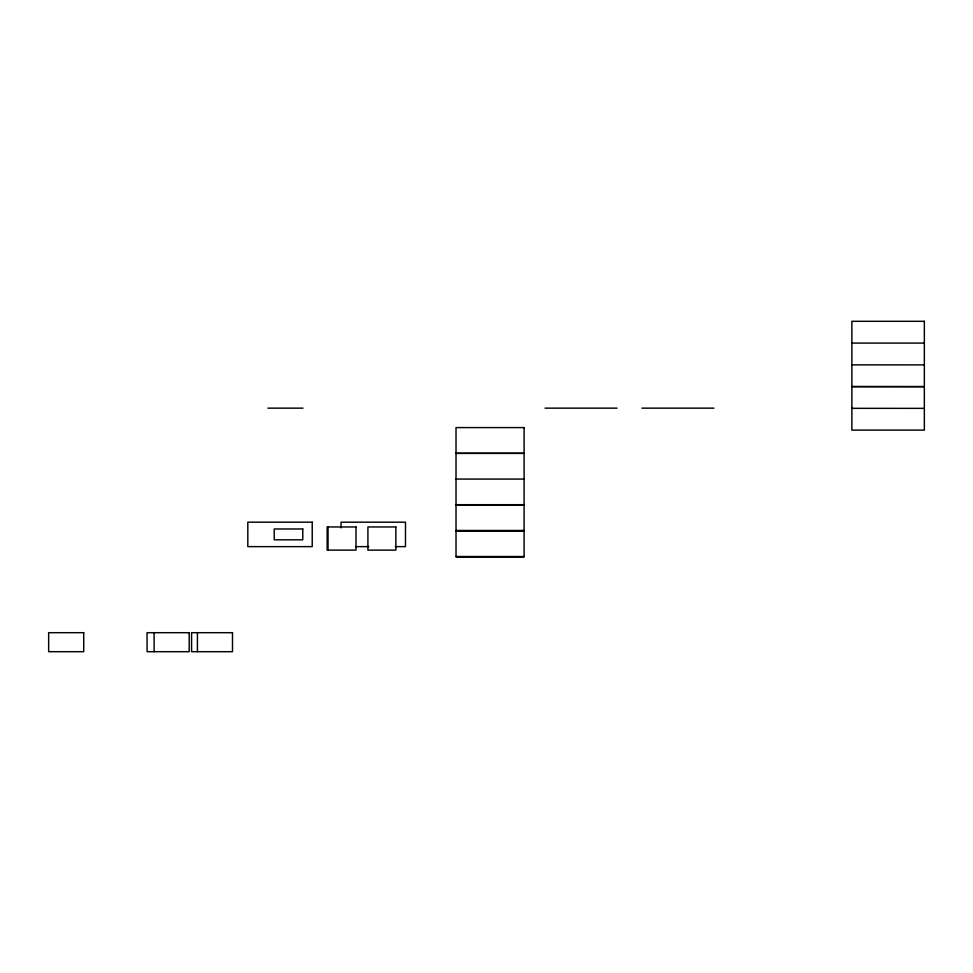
<?xml version="1.0" encoding="UTF-8"?>
<svg xmlns="http://www.w3.org/2000/svg" width="973" height="973" viewBox="0 0 973 973"><rect width="100%" height="100%" fill="white"/><g stroke="black" fill="none" stroke-linecap="round" stroke-linejoin="round"><path stroke-width="1.46" d="M851.874 343.092L924.35 343.092M851.874 364.875L924.35 364.887M267.903 408.149L302.98 408.149M545.05 408.149L617.04 408.149M641.925 408.149L713.914 408.149M851.874 408.332L924.35 408.368M456.021 453.236L524.094 453.236M456.021 453.418L524.094 453.418M456.021 479.069L524.094 479.069M456.021 504.683L524.094 504.683M456.021 505.084L524.094 505.084M456.021 530.516L524.094 530.516M456.021 530.686L524.094 530.686M456.021 530.917L524.094 530.917M456.021 531.161L524.094 531.161M355.522 546.631L368.779 546.631M395.342 546.631L405.486 546.631L405.486 522.185L341.061 522.185L341.061 527.938M456.021 556.52L524.094 556.52M328.047 526.952L328.047 550.122M197.422 632.693L197.422 651.691M154.111 632.693L154.111 651.691M924.35 321.309L851.874 321.309L851.874 430.102L924.35 430.102L924.35 321.309M924.35 386.597L851.874 386.597L924.35 386.658M524.094 427.585L456.021 427.585L456.021 556.994L524.094 556.994L524.094 427.585M312.224 522.185L247.811 522.185L247.811 546.631L312.224 546.631L312.224 522.185M355.996 526.952L327.147 526.952L327.147 550.122L355.996 550.122L355.996 526.952M395.865 526.952L367.916 526.952L367.916 550.122L395.865 550.122L395.865 526.952M302.785 528.984L274.228 528.984L274.228 539.82L302.785 539.82L302.773 528.984M83.727 632.693L48.65 632.693L48.65 651.691L83.727 651.691L83.727 632.693M189.188 632.693L147.057 632.693L147.057 651.691L189.188 651.691L189.188 632.693M232.498 632.693L191.572 632.693L191.572 651.691L232.498 651.691L232.498 632.693"/></g></svg>
